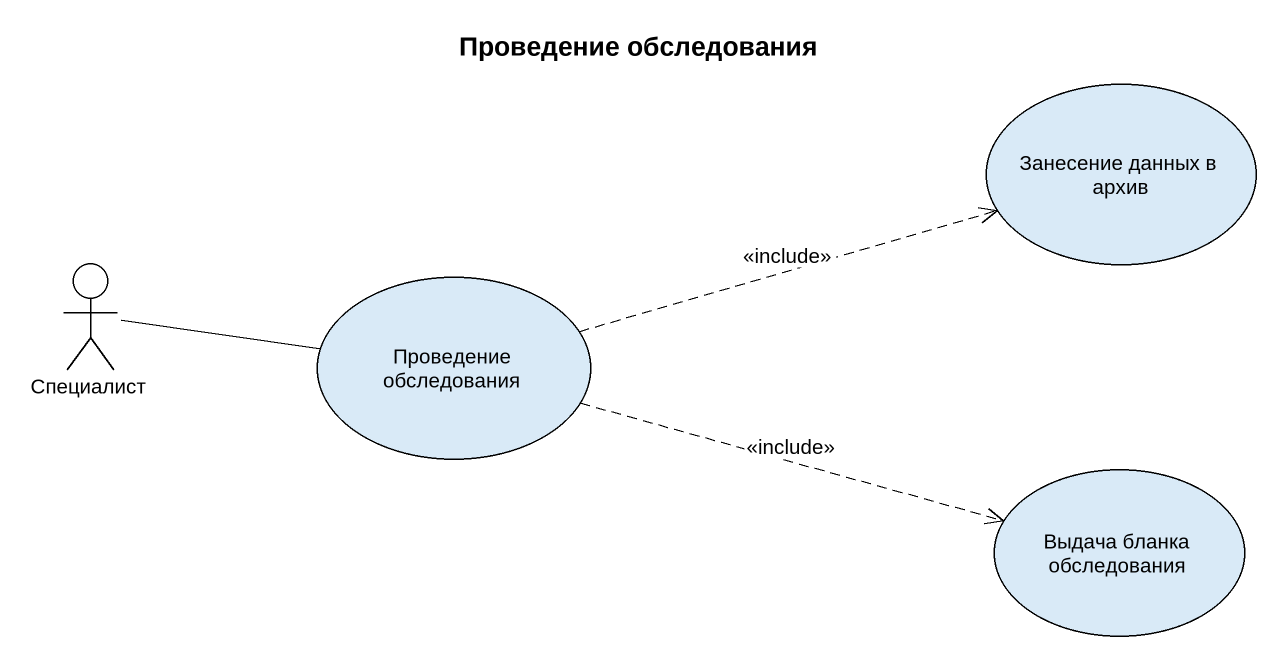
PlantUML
@startuml
title Проведение обследования
usecase "Занесение данных в архив" as Занесение_данных_в_архив
actor Специалист
usecase "Проведение обследования" as Проведение_обследования
usecase "Выдача бланка обследования" as Выдача_бланка_обследования
Специалист -right- Проведение_обследования
Проведение_обследования .right.> Занесение_данных_в_архив : <<include>>
Проведение_обследования .right.> Выдача_бланка_обследования : <<include>>
@enduml
